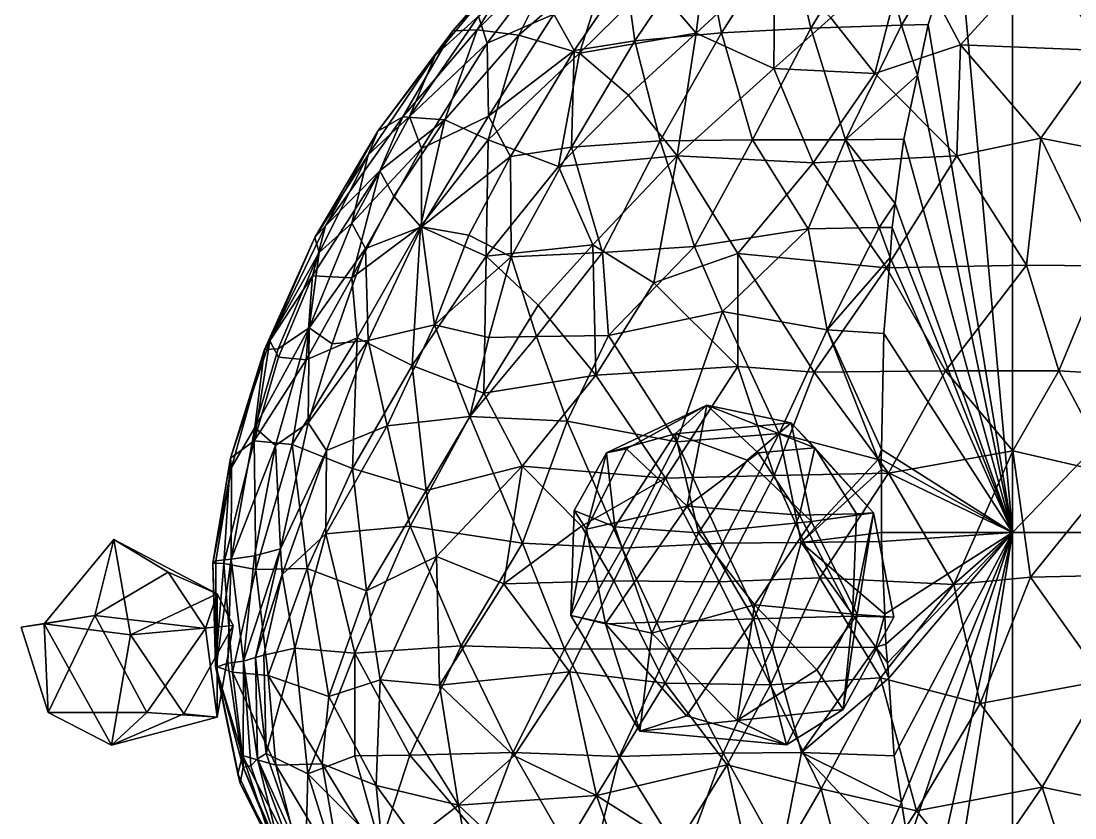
# Model space of a CAD drawing. Extents: x 373697 to 374058, y 6959904 to 6960301.
# Drawn here: x 373947.95 to 373992.91, y 6960227.4 to 6960261.37 of the extents above; entities that cross this region are included whole.
import ezdxf

# ---------------------------------------------------------------- set-up
doc = ezdxf.new("R2010")
doc.units = 0
doc.layers.add('Bht_Fk', color=7, linetype='CONTINUOUS')

msp = doc.modelspace()

# ---------------------------------------------------------------- linework, layer by layer
at = {"layer": 'Bht_Fk'}
for points in [[(373990.247, 6960270.055, 231.517), (373990.247, 6960239.566, 231.517), (373987.923, 6960265.23, 231.517)], [(373990.247, 6960270.055, 231.517), (374019.579, 6960270.055, 231.517), (373990.247, 6960239.566, 231.517)], [(374019.579, 6960270.055, 231.517), (374019.579, 6960239.566, 231.517), (373990.247, 6960239.566, 231.517)], [(373977.342, 6960265.661, 209.554), (373974.871, 6960263.052, 208.092), (373976.747, 6960260.856, 207.492)], [(373980.101, 6960263.956, 209.211), (373977.342, 6960265.661, 209.554), (373976.747, 6960260.856, 207.492)], [(373981.641, 6960261.07, 227.871), (373980.655, 6960265.271, 225.925), (373984.385, 6960265.545, 228.779)], [(373981.641, 6960261.07, 227.871), (373984.385, 6960265.545, 228.779), (373985.512, 6960261.204, 230.701)], [(373985.512, 6960261.204, 230.701), (373984.385, 6960265.545, 228.779), (373987.923, 6960265.23, 231.517)], [(373977.049, 6960264.864, 223.036), (373974.138, 6960260.533, 222.154), (373973.753, 6960263.324, 220.706)], [(373977.049, 6960264.864, 223.036), (373977.828, 6960260.875, 225.03), (373974.138, 6960260.533, 222.154)], [(373977.828, 6960260.875, 225.03), (373977.049, 6960264.864, 223.036), (373980.655, 6960265.271, 225.925)], [(373977.828, 6960260.875, 225.03), (373980.655, 6960265.271, 225.925), (373981.641, 6960261.07, 227.871)], [(373985.512, 6960261.204, 230.701), (373987.923, 6960265.23, 231.517), (373986.647, 6960261.228, 231.517)], [(373990.247, 6960239.566, 231.517), (373986.647, 6960261.228, 231.517), (373987.923, 6960265.23, 231.517)], [(373971.139, 6960264.714, 209.831), (373969.499, 6960264.324, 211.058), (373967.401, 6960261.005, 208.431)], [(373969.183, 6960260.768, 207.3), (373971.139, 6960264.714, 209.831), (373967.401, 6960261.005, 208.431)], [(373973.117, 6960264.209, 208.801), (373971.139, 6960264.714, 209.831), (373969.183, 6960260.768, 207.3)], [(373985.782, 6960264.611, 210.852), (373982.497, 6960261.515, 209.058), (373984.364, 6960259.143, 209.134)], [(373985.782, 6960264.611, 210.852), (373984.364, 6960259.143, 209.134), (373988.021, 6960260.355, 210.589)], [(373985.782, 6960264.611, 210.852), (373988.021, 6960260.355, 210.589), (373991.506, 6960264.175, 212.538)], [(373969.023, 6960264.016, 212.863), (373965.607, 6960259.903, 211.573), (373966.37, 6960260.962, 210.169)], [(373969.023, 6960264.016, 212.863), (373967.458, 6960261.582, 213.779), (373965.607, 6960259.903, 211.573)], [(373969.499, 6960264.324, 211.058), (373966.37, 6960260.962, 210.169), (373967.401, 6960261.005, 208.431)], [(373969.499, 6960264.324, 211.058), (373969.023, 6960264.016, 212.863), (373966.37, 6960260.962, 210.169)], [(373970.647, 6960264.142, 216.488), (373967.828, 6960260.435, 215.594), (373967.458, 6960261.582, 213.779)], [(373970.647, 6960264.142, 216.488), (373970.675, 6960261.662, 218.37), (373967.828, 6960260.435, 215.594)], [(373973.117, 6960264.209, 208.801), (373969.183, 6960260.768, 207.3), (373971.766, 6960260.003, 206.581)], [(373974.871, 6960263.052, 208.092), (373973.117, 6960264.209, 208.801), (373971.766, 6960260.003, 206.581)], [(373980.101, 6960263.956, 209.211), (373976.747, 6960260.856, 207.492), (373980.063, 6960259.344, 207.83)], [(373982.497, 6960261.515, 209.058), (373980.101, 6960263.956, 209.211), (373980.063, 6960259.344, 207.83)], [(373991.506, 6960264.175, 212.538), (373988.021, 6960260.355, 210.589), (373994.114, 6960260.117, 212.721)], [(373997.297, 6960264.023, 214.483), (373991.506, 6960264.175, 212.538), (373994.114, 6960260.117, 212.721)], [(373973.753, 6960263.324, 220.706), (373971.543, 6960260.113, 219.987), (373970.675, 6960261.662, 218.37)], [(373973.753, 6960263.324, 220.706), (373974.138, 6960260.533, 222.154), (373971.543, 6960260.113, 219.987)], [(373974.871, 6960263.052, 208.092), (373971.766, 6960260.003, 206.581), (373976.747, 6960260.856, 207.492)], [(373967.458, 6960261.582, 213.779), (373967.828, 6960260.435, 215.594), (373964.521, 6960257.297, 212.824)], [(373965.607, 6960259.903, 211.573), (373967.458, 6960261.582, 213.779), (373964.521, 6960257.297, 212.824)], [(373967.828, 6960260.435, 215.594), (373970.675, 6960261.662, 218.37), (373967.894, 6960257.322, 217.488)], [(373970.675, 6960261.662, 218.37), (373971.543, 6960260.113, 219.987), (373967.894, 6960257.322, 217.488)], [(373984.364, 6960259.143, 209.134), (373982.497, 6960261.515, 209.058), (373980.063, 6960259.344, 207.83)], [(373966.37, 6960260.962, 210.169), (373963.168, 6960256.673, 208.805), (373964.229, 6960257.294, 207.411)], [(373966.37, 6960260.962, 210.169), (373965.607, 6960259.903, 211.573), (373963.168, 6960256.673, 208.805)], [(373967.401, 6960261.005, 208.431), (373964.229, 6960257.294, 207.411), (373966.027, 6960257.162, 205.966)], [(373967.401, 6960261.005, 208.431), (373966.37, 6960260.962, 210.169), (373964.229, 6960257.294, 207.411)], [(373969.183, 6960260.768, 207.3), (373967.401, 6960261.005, 208.431), (373966.027, 6960257.162, 205.966)], [(373976.747, 6960260.856, 207.492), (373971.766, 6960260.003, 206.581), (373973.857, 6960258.209, 206.082)], [(373976.747, 6960260.856, 207.492), (373973.857, 6960258.209, 206.082), (373975.942, 6960255.627, 205.834)], [(373977.828, 6960260.875, 225.03), (373975.216, 6960256.261, 224.108), (373974.138, 6960260.533, 222.154)], [(373975.216, 6960256.261, 224.108), (373977.828, 6960260.875, 225.03), (373979.15, 6960256.315, 226.934)], [(373980.063, 6960259.344, 207.83), (373976.747, 6960260.856, 207.492), (373975.942, 6960255.627, 205.834)], [(373977.828, 6960260.875, 225.03), (373981.641, 6960261.07, 227.871), (373979.15, 6960256.315, 226.934)], [(373981.641, 6960261.07, 227.871), (373983.118, 6960256.312, 229.745), (373979.15, 6960256.315, 226.934)], [(373983.118, 6960256.312, 229.745), (373981.641, 6960261.07, 227.871), (373985.512, 6960261.204, 230.701)], [(373983.118, 6960256.312, 229.745), (373985.512, 6960261.204, 230.701), (373986.194, 6960259.066, 231.517)], [(373985.512, 6960261.204, 230.701), (373986.647, 6960261.228, 231.517), (373986.194, 6960259.066, 231.517)], [(373986.647, 6960261.228, 231.517), (373990.247, 6960239.566, 231.517), (373986.194, 6960259.066, 231.517)], [(373964.521, 6960257.297, 212.824), (373967.828, 6960260.435, 215.594), (373965.033, 6960255.944, 214.684)], [(373967.828, 6960260.435, 215.594), (373967.894, 6960257.322, 217.488), (373965.033, 6960255.944, 214.684)], [(373967.881, 6960256.312, 205.092), (373969.183, 6960260.768, 207.3), (373966.027, 6960257.162, 205.966)], [(373967.881, 6960256.312, 205.092), (373971.766, 6960260.003, 206.581), (373969.183, 6960260.768, 207.3)], [(373974.138, 6960260.533, 222.154), (373971.434, 6960255.999, 221.237), (373971.543, 6960260.113, 219.987)], [(373974.138, 6960260.533, 222.154), (373975.216, 6960256.261, 224.108), (373971.434, 6960255.999, 221.237)], [(373984.364, 6960259.143, 209.134), (373987.865, 6960255.628, 209.886), (373988.021, 6960260.355, 210.589)], [(373988.021, 6960260.355, 210.589), (373987.865, 6960255.628, 209.886), (373991.451, 6960256.383, 211.319)], [(373994.114, 6960260.117, 212.721), (373988.021, 6960260.355, 210.589), (373991.451, 6960256.383, 211.319)], [(373965.607, 6960259.903, 211.573), (373962.753, 6960255.663, 210.503), (373963.168, 6960256.673, 208.805)], [(373965.607, 6960259.903, 211.573), (373964.521, 6960257.297, 212.824), (373962.753, 6960255.663, 210.503)], [(373971.766, 6960260.003, 206.581), (373967.881, 6960256.312, 205.092), (373970.877, 6960255.177, 204.723)], [(373971.543, 6960260.113, 219.987), (373968.832, 6960255.595, 219.091), (373967.894, 6960257.322, 217.488)], [(373971.543, 6960260.113, 219.987), (373971.434, 6960255.999, 221.237), (373968.832, 6960255.595, 219.091)], [(373973.857, 6960258.209, 206.082), (373971.766, 6960260.003, 206.581), (373970.877, 6960255.177, 204.723)], [(373994.114, 6960260.117, 212.721), (373991.451, 6960256.383, 211.319), (373996.697, 6960255.358, 213.227)], [(373981.735, 6960255.333, 207.583), (373980.063, 6960259.344, 207.83), (373975.942, 6960255.627, 205.834)], [(373984.364, 6960259.143, 209.134), (373980.063, 6960259.344, 207.83), (373981.735, 6960255.333, 207.583)], [(373987.865, 6960255.628, 209.886), (373984.364, 6960259.143, 209.134), (373981.735, 6960255.333, 207.583)], [(373985.604, 6960256.331, 231.517), (373983.118, 6960256.312, 229.745), (373986.194, 6960259.066, 231.517)], [(373986.194, 6960259.066, 231.517), (373990.247, 6960239.566, 231.517), (373985.604, 6960256.331, 231.517)], [(373973.857, 6960258.209, 206.082), (373970.877, 6960255.177, 204.723), (373975.942, 6960255.627, 205.834)], [(373964.229, 6960257.294, 207.411), (373963.168, 6960256.673, 208.805), (373960.938, 6960252.649, 206.596)], [(373963.249, 6960254.99, 206.026), (373964.229, 6960257.294, 207.411), (373960.938, 6960252.649, 206.596)], [(373964.521, 6960257.297, 212.824), (373965.033, 6960255.944, 214.684), (373962.053, 6960252.758, 211.996)], [(373962.753, 6960255.663, 210.503), (373964.521, 6960257.297, 212.824), (373962.053, 6960252.758, 211.996)], [(373964.229, 6960257.294, 207.411), (373963.249, 6960254.99, 206.026), (373966.027, 6960257.162, 205.966)], [(373967.894, 6960257.322, 217.488), (373968.832, 6960255.595, 219.091), (373965.024, 6960252.604, 216.261)], [(373965.033, 6960255.944, 214.684), (373967.894, 6960257.322, 217.488), (373965.024, 6960252.604, 216.261)], [(373966.027, 6960257.162, 205.966), (373963.249, 6960254.99, 206.026), (373963.857, 6960253.908, 204.821)], [(373964.988, 6960252.618, 203.902), (373966.027, 6960257.162, 205.966), (373963.857, 6960253.908, 204.821)], [(373967.881, 6960256.312, 205.092), (373966.027, 6960257.162, 205.966), (373964.988, 6960252.618, 203.902)], [(373963.168, 6960256.673, 208.805), (373960.474, 6960252.147, 208.123), (373960.938, 6960252.649, 206.596)], [(373963.168, 6960256.673, 208.805), (373962.753, 6960255.663, 210.503), (373960.474, 6960252.147, 208.123)], [(373967.789, 6960251.348, 203.31), (373967.881, 6960256.312, 205.092), (373964.988, 6960252.618, 203.902)], [(373970.877, 6960255.177, 204.723), (373967.881, 6960256.312, 205.092), (373967.789, 6960251.348, 203.31)], [(373976.676, 6960251.766, 225.836), (373975.216, 6960256.261, 224.108), (373979.15, 6960256.315, 226.934)], [(373976.676, 6960251.766, 225.836), (373979.15, 6960256.315, 226.934), (373981.519, 6960252.52, 229.029)], [(373979.15, 6960256.315, 226.934), (373983.118, 6960256.312, 229.745), (373981.519, 6960252.52, 229.029)], [(373983.118, 6960256.312, 229.745), (373984.555, 6960252.569, 231.128), (373981.519, 6960252.52, 229.029)], [(373985.238, 6960253.597, 231.517), (373983.118, 6960256.312, 229.745), (373985.604, 6960256.331, 231.517)], [(373984.555, 6960252.569, 231.128), (373983.118, 6960256.312, 229.745), (373985.238, 6960253.597, 231.517)], [(373990.247, 6960239.566, 231.517), (373985.238, 6960253.597, 231.517), (373985.604, 6960256.331, 231.517)], [(373991.451, 6960256.383, 211.319), (373987.865, 6960255.628, 209.886), (373990.84, 6960250.972, 210.733)], [(373991.451, 6960256.383, 211.319), (373990.84, 6960250.972, 210.733), (373994.079, 6960250.934, 212.033)], [(373996.697, 6960255.358, 213.227), (373991.451, 6960256.383, 211.319), (373994.079, 6960250.934, 212.033)], [(373962.053, 6960252.758, 211.996), (373965.033, 6960255.944, 214.684), (373962.647, 6960251.673, 213.61)], [(373965.033, 6960255.944, 214.684), (373965.024, 6960252.604, 216.261), (373962.647, 6960251.673, 213.61)], [(373971.434, 6960255.999, 221.237), (373968.857, 6960251.326, 220.297), (373968.832, 6960255.595, 219.091)], [(373971.434, 6960255.999, 221.237), (373972.745, 6960251.502, 223.177), (373968.857, 6960251.326, 220.297)], [(373975.216, 6960256.261, 224.108), (373972.745, 6960251.502, 223.177), (373971.434, 6960255.999, 221.237)], [(373975.216, 6960256.261, 224.108), (373976.676, 6960251.766, 225.836), (373972.745, 6960251.502, 223.177)], [(373962.753, 6960255.663, 210.503), (373960.669, 6960251.499, 210.094), (373960.474, 6960252.147, 208.123)], [(373962.753, 6960255.663, 210.503), (373962.053, 6960252.758, 211.996), (373960.669, 6960251.499, 210.094)], [(373968.832, 6960255.595, 219.091), (373967.056, 6960252.248, 218.493), (373965.024, 6960252.604, 216.261)], [(373968.832, 6960255.595, 219.091), (373968.857, 6960251.326, 220.297), (373967.056, 6960252.248, 218.493)], [(373975.942, 6960255.627, 205.834), (373970.877, 6960255.177, 204.723), (373972.337, 6960251.831, 204.079)], [(373975.942, 6960255.627, 205.834), (373972.337, 6960251.831, 204.079), (373974.937, 6960250.208, 204.481)], [(373975.942, 6960255.627, 205.834), (373974.937, 6960250.208, 204.481), (373978.521, 6960251.46, 205.884)], [(373981.735, 6960255.333, 207.583), (373975.942, 6960255.627, 205.834), (373978.521, 6960251.46, 205.884)], [(373987.865, 6960255.628, 209.886), (373981.735, 6960255.333, 207.583), (373984.865, 6960250.846, 208.284)], [(373990.84, 6960250.972, 210.733), (373987.865, 6960255.628, 209.886), (373984.865, 6960250.846, 208.284)], [(373963.249, 6960254.99, 206.026), (373960.938, 6960252.649, 206.596), (373960.385, 6960250.504, 205.087)], [(373962.065, 6960250.431, 203.818), (373963.249, 6960254.99, 206.026), (373960.385, 6960250.504, 205.087)], [(373963.857, 6960253.908, 204.821), (373963.249, 6960254.99, 206.026), (373962.065, 6960250.431, 203.818)], [(373967.789, 6960251.348, 203.31), (373972.337, 6960251.831, 204.079), (373970.877, 6960255.177, 204.723)], [(373981.735, 6960255.333, 207.583), (373978.521, 6960251.46, 205.884), (373984.865, 6960250.846, 208.284)], [(373963.857, 6960253.908, 204.821), (373962.065, 6960250.431, 203.818), (373964.988, 6960252.618, 203.902)], [(373984.555, 6960252.569, 231.128), (373985.238, 6960253.597, 231.517), (373985.105, 6960252.578, 231.517)], [(373990.247, 6960239.566, 231.517), (373985.105, 6960252.578, 231.517), (373985.238, 6960253.597, 231.517)], [(373962.053, 6960252.758, 211.996), (373962.647, 6960251.673, 213.61), (373960.236, 6960248.296, 211.353)], [(373960.669, 6960251.499, 210.094), (373962.053, 6960252.758, 211.996), (373960.236, 6960248.296, 211.353)], [(373960.938, 6960252.649, 206.596), (373960.474, 6960252.147, 208.123), (373958.558, 6960247.734, 205.545)], [(373960.385, 6960250.504, 205.087), (373960.938, 6960252.649, 206.596), (373958.558, 6960247.734, 205.545)], [(373964.988, 6960252.618, 203.902), (373962.065, 6960250.431, 203.818), (373962.285, 6960247.865, 202.7)], [(373964.633, 6960246.687, 202.066), (373964.988, 6960252.618, 203.902), (373962.285, 6960247.865, 202.7)], [(373965.024, 6960252.604, 216.261), (373962.755, 6960247.753, 215.421), (373962.647, 6960251.673, 213.61)], [(373965.024, 6960252.604, 216.261), (373965.581, 6960248.419, 218.23), (373962.755, 6960247.753, 215.421)], [(373964.988, 6960252.618, 203.902), (373964.633, 6960246.687, 202.066), (373967.789, 6960251.348, 203.31)], [(373967.056, 6960252.248, 218.493), (373965.581, 6960248.419, 218.23), (373965.024, 6960252.604, 216.261)], [(373976.676, 6960251.766, 225.836), (373981.519, 6960252.52, 229.029), (373977.87, 6960248.99, 226.88)], [(373977.87, 6960248.99, 226.88), (373981.519, 6960252.52, 229.029), (373982.331, 6960248.21, 229.843)], [(373981.519, 6960252.52, 229.029), (373984.555, 6960252.569, 231.128), (373982.331, 6960248.21, 229.843)], [(373985.018, 6960251.291, 231.517), (373982.331, 6960248.21, 229.843), (373984.555, 6960252.569, 231.128)], [(373984.555, 6960252.569, 231.128), (373985.105, 6960252.578, 231.517), (373985.018, 6960251.291, 231.517)], [(373990.247, 6960239.566, 231.517), (373985.018, 6960251.291, 231.517), (373985.105, 6960252.578, 231.517)], [(373960.474, 6960252.147, 208.123), (373958.339, 6960247.365, 207.432), (373958.558, 6960247.734, 205.545)], [(373960.474, 6960252.147, 208.123), (373960.669, 6960251.499, 210.094), (373958.339, 6960247.365, 207.432)], [(373967.056, 6960252.248, 218.493), (373968.857, 6960251.326, 220.297), (373965.581, 6960248.419, 218.23)], [(373967.789, 6960251.348, 203.31), (373970.001, 6960249.258, 203.018), (373972.337, 6960251.831, 204.079)], [(373970.001, 6960249.258, 203.018), (373972.468, 6960246.271, 203.043), (373972.337, 6960251.831, 204.079)], [(373974.937, 6960250.208, 204.481), (373972.337, 6960251.831, 204.079), (373972.468, 6960246.271, 203.043)], [(373960.669, 6960251.499, 210.094), (373958.916, 6960247.396, 209.262), (373958.339, 6960247.365, 207.432)], [(373958.916, 6960247.396, 209.262), (373960.669, 6960251.499, 210.094), (373960.236, 6960248.296, 211.353)], [(373962.647, 6960251.673, 213.61), (373961.222, 6960247.605, 213.313), (373960.236, 6960248.296, 211.353)], [(373962.755, 6960247.753, 215.421), (373961.222, 6960247.605, 213.313), (373962.647, 6960251.673, 213.61)], [(373972.745, 6960251.502, 223.177), (373969.943, 6960247.919, 221.803), (373968.857, 6960251.326, 220.297)], [(373972.745, 6960251.502, 223.177), (373973.012, 6960247.963, 223.842), (373969.943, 6960247.919, 221.803)], [(373976.676, 6960251.766, 225.836), (373973.012, 6960247.963, 223.842), (373972.745, 6960251.502, 223.177)], [(373977.87, 6960248.99, 226.88), (373973.012, 6960247.963, 223.842), (373976.676, 6960251.766, 225.836)], [(373974.937, 6960250.208, 204.481), (373978.531, 6960246.646, 205.357), (373978.521, 6960251.46, 205.884)], [(373978.521, 6960251.46, 205.884), (373978.531, 6960246.646, 205.357), (373981.788, 6960246.404, 206.728)], [(373984.865, 6960250.846, 208.284), (373978.521, 6960251.46, 205.884), (373981.788, 6960246.404, 206.728)], [(373967.789, 6960251.348, 203.31), (373964.633, 6960246.687, 202.066), (373967.694, 6960245.503, 201.868)], [(373968.857, 6960251.326, 220.297), (373967.896, 6960247.88, 220.31), (373965.581, 6960248.419, 218.23)], [(373967.789, 6960251.348, 203.31), (373967.694, 6960245.503, 201.868), (373970.001, 6960249.258, 203.018)], [(373968.857, 6960251.326, 220.297), (373969.943, 6960247.919, 221.803), (373967.896, 6960247.88, 220.31)], [(373985.018, 6960251.291, 231.517), (373984.756, 6960248.049, 231.517), (373982.331, 6960248.21, 229.843)], [(373990.247, 6960239.566, 231.517), (373984.756, 6960248.049, 231.517), (373985.018, 6960251.291, 231.517)], [(373984.865, 6960250.846, 208.284), (373987.378, 6960246.459, 209.155), (373990.84, 6960250.972, 210.733)], [(373992.22, 6960246.457, 211.213), (373990.84, 6960250.972, 210.733), (373987.378, 6960246.459, 209.155)], [(373994.079, 6960250.934, 212.033), (373990.84, 6960250.972, 210.733), (373992.22, 6960246.457, 211.213)], [(373997.441, 6960246.152, 213.339), (373994.079, 6960250.934, 212.033), (373992.22, 6960246.457, 211.213)], [(373960.385, 6960250.504, 205.087), (373958.558, 6960247.734, 205.545), (373958.929, 6960247.039, 204.179)], [(373958.929, 6960247.039, 204.179), (373960.11, 6960246.933, 203.212), (373960.385, 6960250.504, 205.087)], [(373960.11, 6960246.933, 203.212), (373962.065, 6960250.431, 203.818), (373960.385, 6960250.504, 205.087)], [(373984.865, 6960250.846, 208.284), (373981.788, 6960246.404, 206.728), (373987.378, 6960246.459, 209.155)], [(373962.065, 6960250.431, 203.818), (373960.11, 6960246.933, 203.212), (373962.285, 6960247.865, 202.7)], [(373974.937, 6960250.208, 204.481), (373972.468, 6960246.271, 203.043), (373978.531, 6960246.646, 205.357)], [(373970.001, 6960249.258, 203.018), (373967.694, 6960245.503, 201.868), (373972.468, 6960246.271, 203.043)], [(373973.012, 6960247.963, 223.842), (373977.87, 6960248.99, 226.88), (373975.93, 6960243.436, 226.003)], [(373977.87, 6960248.99, 226.88), (373980.293, 6960243.786, 228.656), (373975.93, 6960243.436, 226.003)], [(373980.293, 6960243.786, 228.656), (373977.87, 6960248.99, 226.88), (373982.331, 6960248.21, 229.843)], [(373960.236, 6960248.296, 211.353), (373958.805, 6960243.283, 210.818), (373957.924, 6960244.042, 208.889)], [(373958.916, 6960247.396, 209.262), (373960.236, 6960248.296, 211.353), (373957.924, 6960244.042, 208.889)], [(373960.194, 6960244.239, 212.93), (373958.805, 6960243.283, 210.818), (373960.236, 6960248.296, 211.353)], [(373960.236, 6960248.296, 211.353), (373961.222, 6960247.605, 213.313), (373960.194, 6960244.239, 212.93)], [(373965.581, 6960248.419, 218.23), (373963.569, 6960244.114, 217.586), (373962.755, 6960247.753, 215.421)], [(373965.581, 6960248.419, 218.23), (373967.097, 6960244.514, 220.376), (373963.569, 6960244.114, 217.586)], [(373965.581, 6960248.419, 218.23), (373967.896, 6960247.88, 220.31), (373967.097, 6960244.514, 220.376)], [(373980.293, 6960243.786, 228.656), (373982.331, 6960248.21, 229.843), (373984.514, 6960242.68, 231.427)], [(373984.756, 6960248.049, 231.517), (373984.654, 6960243.111, 231.517), (373982.331, 6960248.21, 229.843)], [(373984.514, 6960242.68, 231.427), (373982.331, 6960248.21, 229.843), (373984.654, 6960243.111, 231.517)], [(373962.285, 6960247.865, 202.7), (373959.513, 6960243.319, 202.267), (373962.083, 6960242.303, 201.322)], [(373959.513, 6960243.319, 202.267), (373962.285, 6960247.865, 202.7), (373960.11, 6960246.933, 203.212)], [(373962.285, 6960247.865, 202.7), (373962.083, 6960242.303, 201.322), (373964.633, 6960246.687, 202.066)], [(373969.943, 6960247.919, 221.803), (373971.238, 6960244.319, 223.119), (373967.097, 6960244.514, 220.376)], [(373967.896, 6960247.88, 220.31), (373969.943, 6960247.919, 221.803), (373967.097, 6960244.514, 220.376)], [(373969.943, 6960247.919, 221.803), (373973.012, 6960247.963, 223.842), (373971.238, 6960244.319, 223.119)], [(373973.012, 6960247.963, 223.842), (373975.93, 6960243.436, 226.003), (373971.238, 6960244.319, 223.119)], [(373990.247, 6960239.566, 231.517), (373984.654, 6960243.111, 231.517), (373984.756, 6960248.049, 231.517)], [(373958.558, 6960247.734, 205.545), (373958.339, 6960247.365, 207.432), (373956.889, 6960242.739, 205.174)], [(373957.894, 6960243.482, 203.466), (373958.558, 6960247.734, 205.545), (373956.889, 6960242.739, 205.174)], [(373958.339, 6960247.365, 207.432), (373956.929, 6960242.334, 207.079), (373956.889, 6960242.739, 205.174)], [(373958.339, 6960247.365, 207.432), (373957.924, 6960244.042, 208.889), (373956.929, 6960242.334, 207.079)], [(373958.558, 6960247.734, 205.545), (373957.894, 6960243.482, 203.466), (373958.929, 6960247.039, 204.179)], [(373958.339, 6960247.365, 207.432), (373958.916, 6960247.396, 209.262), (373957.924, 6960244.042, 208.889)], [(373962.755, 6960247.753, 215.421), (373960.973, 6960243.057, 214.834), (373960.194, 6960244.239, 212.93)], [(373961.222, 6960247.605, 213.313), (373962.755, 6960247.753, 215.421), (373960.194, 6960244.239, 212.93)], [(373963.569, 6960244.114, 217.586), (373960.973, 6960243.057, 214.834), (373962.755, 6960247.753, 215.421)], [(373957.894, 6960243.482, 203.466), (373960.11, 6960246.933, 203.212), (373958.929, 6960247.039, 204.179)], [(373957.894, 6960243.482, 203.466), (373959.513, 6960243.319, 202.267), (373960.11, 6960246.933, 203.212)], [(373965.234, 6960241.363, 200.969), (373964.633, 6960246.687, 202.066), (373962.083, 6960242.303, 201.322)], [(373965.234, 6960241.363, 200.969), (373967.694, 6960245.503, 201.868), (373964.633, 6960246.687, 202.066)], [(373972.468, 6960246.271, 203.043), (373975.433, 6960241.885, 203.616), (373978.531, 6960246.646, 205.357)], [(373975.433, 6960241.885, 203.616), (373980.075, 6960242.001, 205.782), (373978.531, 6960246.646, 205.357)], [(373981.788, 6960246.404, 206.728), (373978.531, 6960246.646, 205.357), (373980.075, 6960242.001, 205.782)], [(373987.378, 6960246.459, 209.155), (373981.788, 6960246.404, 206.728), (373984.952, 6960242.103, 208.051)], [(373990.264, 6960243.044, 210.409), (373987.378, 6960246.459, 209.155), (373984.952, 6960242.103, 208.051)], [(373992.22, 6960246.457, 211.213), (373987.378, 6960246.459, 209.155), (373990.264, 6960243.044, 210.409)], [(373992.22, 6960246.457, 211.213), (373990.264, 6960243.044, 210.409), (373994.568, 6960242.05, 212.253)], [(373997.441, 6960246.152, 213.339), (373992.22, 6960246.457, 211.213), (373994.568, 6960242.05, 212.253)], [(373967.694, 6960245.503, 201.868), (373969.321, 6960242.399, 201.425), (373972.468, 6960246.271, 203.043)], [(373972.468, 6960246.271, 203.043), (373969.321, 6960242.399, 201.425), (373975.433, 6960241.885, 203.616)], [(373984.952, 6960242.103, 208.051), (373981.788, 6960246.404, 206.728), (373980.075, 6960242.001, 205.782)], [(373965.234, 6960241.363, 200.969), (373969.321, 6960242.399, 201.425), (373967.694, 6960245.503, 201.868)], [(373977.197, 6960245.002, 182.293), (373975.852, 6960243.768, 183.329), (373972.917, 6960242.959, 181)], [(373977.197, 6960245.002, 182.293), (373972.917, 6960242.959, 181), (373973.769, 6960243.132, 180.218)], [(373976.362, 6960240.694, 180.013), (373977.197, 6960245.002, 182.293), (373973.769, 6960243.132, 180.218)], [(373977.197, 6960245.002, 182.293), (373980.794, 6960244.242, 184.718), (373975.852, 6960243.768, 183.329)], [(373979.397, 6960242.96, 181.866), (373977.197, 6960245.002, 182.293), (373976.362, 6960240.694, 180.013)], [(373977.197, 6960245.002, 182.293), (373979.397, 6960242.96, 181.866), (373981.805, 6960243.175, 183.552)], [(373981.805, 6960243.175, 183.552), (373980.794, 6960244.242, 184.718), (373977.197, 6960245.002, 182.293)], [(373958.805, 6960243.283, 210.818), (373960.194, 6960244.239, 212.93), (373959.01, 6960238.874, 212.497)], [(373960.194, 6960244.239, 212.93), (373960.973, 6960243.057, 214.834), (373959.01, 6960238.874, 212.497)], [(373967.097, 6960244.514, 220.376), (373964.543, 6960239.839, 219.438), (373963.569, 6960244.114, 217.586)], [(373967.097, 6960244.514, 220.376), (373969.343, 6960239.115, 222.436), (373964.543, 6960239.839, 219.438)], [(373967.097, 6960244.514, 220.376), (373971.238, 6960244.319, 223.119), (373969.343, 6960239.115, 222.436)], [(373971.238, 6960244.319, 223.119), (373973.584, 6960238.9, 224.841), (373969.343, 6960239.115, 222.436)], [(373975.93, 6960243.436, 226.003), (373973.584, 6960238.9, 224.841), (373971.238, 6960244.319, 223.119)], [(373980.794, 6960244.242, 184.718), (373978.92, 6960242.648, 185.182), (373975.852, 6960243.768, 183.329)], [(373981.664, 6960240.034, 186.364), (373978.92, 6960242.648, 185.182), (373980.794, 6960244.242, 184.718)], [(373980.794, 6960244.242, 184.718), (373984.309, 6960240.402, 185.986), (373981.664, 6960240.034, 186.364)], [(373980.794, 6960244.242, 184.718), (373981.805, 6960243.175, 183.552), (373984.309, 6960240.402, 185.986)], [(373956.912, 6960238.432, 208.465), (373957.924, 6960244.042, 208.889), (373958.805, 6960243.283, 210.818)], [(373956.929, 6960242.334, 207.079), (373957.924, 6960244.042, 208.889), (373956.912, 6960238.432, 208.465)], [(373960.948, 6960239.505, 216.294), (373960.973, 6960243.057, 214.834), (373963.569, 6960244.114, 217.586)], [(373963.569, 6960244.114, 217.586), (373964.543, 6960239.839, 219.438), (373960.948, 6960239.505, 216.294)], [(373972.917, 6960242.959, 181), (373975.852, 6960243.768, 183.329), (373973.273, 6960239.815, 182.448)], [(373975.852, 6960243.768, 183.329), (373976.851, 6960239.552, 184.653), (373973.273, 6960239.815, 182.448)], [(373978.92, 6960242.648, 185.182), (373976.851, 6960239.552, 184.653), (373975.852, 6960243.768, 183.329)], [(373975.93, 6960243.436, 226.003), (373980.293, 6960243.786, 228.656), (373977.87, 6960239.11, 227.262)], [(373977.87, 6960239.11, 227.262), (373980.293, 6960243.786, 228.656), (373981.231, 6960239.143, 229.281)], [(373981.231, 6960239.143, 229.281), (373980.293, 6960243.786, 228.656), (373984.514, 6960242.68, 231.427)], [(373956.602, 6960238.252, 203.433), (373957.894, 6960243.482, 203.466), (373956.889, 6960242.739, 205.174)], [(373957.956, 6960237.985, 201.975), (373957.894, 6960243.482, 203.466), (373956.602, 6960238.252, 203.433)], [(373957.909, 6960238.575, 210.432), (373956.912, 6960238.432, 208.465), (373958.805, 6960243.283, 210.818)], [(373957.956, 6960237.985, 201.975), (373959.513, 6960243.319, 202.267), (373957.894, 6960243.482, 203.466)], [(373957.909, 6960238.575, 210.432), (373958.805, 6960243.283, 210.818), (373959.01, 6960238.874, 212.497)], [(373960.15, 6960238.038, 201.044), (373959.513, 6960243.319, 202.267), (373957.956, 6960237.985, 201.975)], [(373960.15, 6960238.038, 201.044), (373962.083, 6960242.303, 201.322), (373959.513, 6960243.319, 202.267)], [(373975.93, 6960243.436, 226.003), (373977.87, 6960239.11, 227.262), (373973.584, 6960238.9, 224.841)], [(373960.973, 6960243.057, 214.834), (373959.08, 6960237.774, 214.131), (373959.01, 6960238.874, 212.497)], [(373959.08, 6960237.774, 214.131), (373960.973, 6960243.057, 214.834), (373960.948, 6960239.505, 216.294)], [(373972.917, 6960242.959, 181), (373971.545, 6960240.506, 180.542), (373972.074, 6960239.708, 179.145)], [(373971.545, 6960240.506, 180.542), (373972.917, 6960242.959, 181), (373973.273, 6960239.815, 182.448)], [(373973.769, 6960243.132, 180.218), (373972.074, 6960239.708, 179.145), (373976.362, 6960240.694, 180.013)], [(373973.769, 6960243.132, 180.218), (373972.917, 6960242.959, 181), (373972.074, 6960239.708, 179.145)], [(373981.163, 6960240.312, 182.2), (373979.397, 6960242.96, 181.866), (373976.362, 6960240.694, 180.013)], [(373981.163, 6960240.312, 182.2), (373981.805, 6960243.175, 183.552), (373979.397, 6960242.96, 181.866)], [(373981.805, 6960243.175, 183.552), (373981.163, 6960240.312, 182.2), (373983.591, 6960240.359, 183.989)], [(373981.805, 6960243.175, 183.552), (373983.591, 6960240.359, 183.989), (373984.309, 6960240.402, 185.986)], [(373984.514, 6960242.68, 231.427), (373984.654, 6960243.111, 231.517), (373984.643, 6960242.69, 231.517)], [(373990.247, 6960239.566, 231.517), (373984.643, 6960242.69, 231.517), (373984.654, 6960243.111, 231.517)], [(373987.739, 6960237.349, 209.404), (373990.264, 6960243.044, 210.409), (373984.952, 6960242.103, 208.051)], [(373990.264, 6960243.044, 210.409), (373987.739, 6960237.349, 209.404), (373991.01, 6960237.665, 210.858)], [(373994.568, 6960242.05, 212.253), (373990.264, 6960243.044, 210.409), (373991.01, 6960237.665, 210.858)], [(373956.929, 6960242.334, 207.079), (373956.133, 6960238.263, 205.165), (373956.889, 6960242.739, 205.174)], [(373956.133, 6960238.263, 205.165), (373956.602, 6960238.252, 203.433), (373956.889, 6960242.739, 205.174)], [(373969.321, 6960242.399, 201.425), (373965.234, 6960241.363, 200.969), (373965.667, 6960238.549, 200.037)], [(373968.539, 6960237.384, 199.866), (373969.321, 6960242.399, 201.425), (373965.667, 6960238.549, 200.037)], [(373968.539, 6960237.384, 199.866), (373971.851, 6960239.844, 201.73), (373969.321, 6960242.399, 201.425)], [(373969.321, 6960242.399, 201.425), (373971.851, 6960239.844, 201.73), (373975.433, 6960241.885, 203.616)], [(373976.851, 6960239.552, 184.653), (373978.92, 6960242.648, 185.182), (373981.664, 6960240.034, 186.364)], [(373984.514, 6960242.68, 231.427), (373984.653, 6960242.252, 231.517), (373981.231, 6960239.143, 229.281)], [(373984.514, 6960242.68, 231.427), (373984.643, 6960242.69, 231.517), (373984.653, 6960242.252, 231.517)], [(373990.247, 6960239.566, 231.517), (373984.653, 6960242.252, 231.517), (373984.643, 6960242.69, 231.517)], [(373956.929, 6960242.334, 207.079), (373956.257, 6960238.357, 206.568), (373956.133, 6960238.263, 205.165)], [(373956.257, 6960238.357, 206.568), (373956.929, 6960242.334, 207.079), (373956.912, 6960238.432, 208.465)], [(373962.083, 6960242.303, 201.322), (373960.15, 6960238.038, 201.044), (373962.691, 6960237.074, 200.339)], [(373962.691, 6960237.074, 200.339), (373965.234, 6960241.363, 200.969), (373962.083, 6960242.303, 201.322)], [(373975.433, 6960241.885, 203.616), (373977.729, 6960237.46, 204.563), (373980.075, 6960242.001, 205.782)], [(373982.022, 6960237.635, 206.754), (373980.075, 6960242.001, 205.782), (373977.729, 6960237.46, 204.563)], [(373982.022, 6960237.635, 206.754), (373984.952, 6960242.103, 208.051), (373980.075, 6960242.001, 205.782)], [(373981.231, 6960239.143, 229.281), (373984.653, 6960242.252, 231.517), (373984.655, 6960239.566, 231.517)], [(373987.739, 6960237.349, 209.404), (373984.952, 6960242.103, 208.051), (373982.022, 6960237.635, 206.754)], [(373990.247, 6960239.566, 231.517), (373984.655, 6960239.566, 231.517), (373984.653, 6960242.252, 231.517)], [(373996.752, 6960237.795, 213.321), (373994.568, 6960242.05, 212.253), (373991.01, 6960237.665, 210.858)], [(373971.851, 6960239.844, 201.73), (373973.241, 6960237.5, 202.164), (373975.433, 6960241.885, 203.616)], [(373973.241, 6960237.5, 202.164), (373977.729, 6960237.46, 204.563), (373975.433, 6960241.885, 203.616)], [(373962.691, 6960237.074, 200.339), (373965.667, 6960238.549, 200.037), (373965.234, 6960241.363, 200.969)], [(373976.362, 6960240.694, 180.013), (373972.074, 6960239.708, 179.145), (373972.883, 6960235.68, 178.846)], [(373979.204, 6960235.883, 180.804), (373976.362, 6960240.694, 180.013), (373972.883, 6960235.68, 178.846)], [(373979.204, 6960235.883, 180.804), (373981.163, 6960240.312, 182.2), (373976.362, 6960240.694, 180.013)], [(373971.405, 6960236.033, 180.295), (373972.074, 6960239.708, 179.145), (373971.545, 6960240.506, 180.542)], [(373971.545, 6960240.506, 180.542), (373973.273, 6960239.815, 182.448), (373971.405, 6960236.033, 180.295)], [(373981.163, 6960240.312, 182.2), (373979.204, 6960235.883, 180.804), (373983.416, 6960236.003, 183.503)], [(373983.591, 6960240.359, 183.989), (373981.163, 6960240.312, 182.2), (373983.416, 6960236.003, 183.503)], [(373984.309, 6960240.402, 185.986), (373983.619, 6960236.073, 186.587), (373981.664, 6960240.034, 186.364)], [(373984.309, 6960240.402, 185.986), (373983.416, 6960236.003, 183.503), (373985.177, 6960235.956, 185.646)], [(373984.309, 6960240.402, 185.986), (373983.591, 6960240.359, 183.989), (373983.416, 6960236.003, 183.503)], [(373984.309, 6960240.402, 185.986), (373985.177, 6960235.956, 185.646), (373983.619, 6960236.073, 186.587)], [(373960.948, 6960239.505, 216.294), (373964.543, 6960239.839, 219.438), (373962.186, 6960234.43, 218.533)], [(373964.543, 6960239.839, 219.438), (373966.727, 6960234.737, 221.164), (373962.186, 6960234.43, 218.533)], [(373969.343, 6960239.115, 222.436), (373966.727, 6960234.737, 221.164), (373964.543, 6960239.839, 219.438)], [(373968.539, 6960237.384, 199.866), (373973.241, 6960237.5, 202.164), (373971.851, 6960239.844, 201.73)], [(373971.405, 6960236.033, 180.295), (373973.273, 6960239.815, 182.448), (373974.859, 6960235.279, 183.315)], [(373972.883, 6960235.68, 178.846), (373972.074, 6960239.708, 179.145), (373971.405, 6960236.033, 180.295)], [(373976.851, 6960239.552, 184.653), (373974.859, 6960235.279, 183.315), (373973.273, 6960239.815, 182.448)], [(373976.851, 6960239.552, 184.653), (373981.664, 6960240.034, 186.364), (373979.23, 6960236.48, 185.578)], [(373981.664, 6960240.034, 186.364), (373983.619, 6960236.073, 186.587), (373979.23, 6960236.48, 185.578)], [(373951.904, 6960239.262, 228.969), (373948.929, 6960235.673, 228.078), (373951.096, 6960236.023, 226.789)], [(373952.622, 6960235.2, 230.257), (373948.929, 6960235.673, 228.078), (373951.904, 6960239.262, 228.969)], [(373954.22, 6960237.881, 228.768), (373951.904, 6960239.262, 228.969), (373951.096, 6960236.023, 226.789)], [(373956.307, 6960236.957, 230.497), (373951.904, 6960239.262, 228.969), (373954.22, 6960237.881, 228.768)], [(373956.307, 6960236.957, 230.497), (373952.622, 6960235.2, 230.257), (373951.904, 6960239.262, 228.969)], [(373960.948, 6960239.505, 216.294), (373959.624, 6960234.642, 215.942), (373959.08, 6960237.774, 214.131)], [(373959.624, 6960234.642, 215.942), (373960.948, 6960239.505, 216.294), (373962.186, 6960234.43, 218.533)], [(373974.859, 6960235.279, 183.315), (373976.851, 6960239.552, 184.653), (373979.23, 6960236.48, 185.578)], [(373981.231, 6960239.143, 229.281), (373984.655, 6960239.566, 231.517), (373984.656, 6960239.19, 231.517)], [(373984.656, 6960239.19, 231.517), (373984.655, 6960239.566, 231.517), (373990.247, 6960239.566, 231.517)], [(373984.798, 6960236.083, 231.517), (373984.656, 6960239.19, 231.517), (373990.247, 6960239.566, 231.517)], [(373984.837, 6960234.803, 231.517), (373984.798, 6960236.083, 231.517), (373990.247, 6960239.566, 231.517)], [(373984.909, 6960234.017, 231.517), (373984.837, 6960234.803, 231.517), (373990.247, 6960239.566, 231.517)], [(373990.247, 6960239.566, 231.517), (373984.969, 6960233.363, 231.517), (373984.909, 6960234.017, 231.517)], [(373990.247, 6960239.566, 231.517), (373985.192, 6960230.051, 231.517), (373984.969, 6960233.363, 231.517)], [(373990.247, 6960239.566, 231.517), (373985.514, 6960228.072, 231.517), (373985.192, 6960230.051, 231.517)], [(373990.247, 6960239.566, 231.517), (373985.796, 6960226.262, 231.517), (373985.514, 6960228.072, 231.517)], [(373990.247, 6960239.566, 231.517), (373986.638, 6960223.255, 231.517), (373985.796, 6960226.262, 231.517)], [(373990.247, 6960239.566, 231.517), (373987.318, 6960221.195, 231.517), (373986.638, 6960223.255, 231.517)], [(373990.247, 6960215.98, 231.517), (373987.318, 6960221.195, 231.517), (373990.247, 6960239.566, 231.517)], [(373993.666, 6960212.63, 231.517), (373990.247, 6960215.98, 231.517), (374019.579, 6960239.566, 231.517)], [(373990.247, 6960215.98, 231.517), (373990.247, 6960239.566, 231.517), (374019.579, 6960239.566, 231.517)], [(373957.95, 6960234.241, 212.371), (373957.437, 6960234.078, 210.208), (373959.01, 6960238.874, 212.497)], [(373957.437, 6960234.078, 210.208), (373957.909, 6960238.575, 210.432), (373959.01, 6960238.874, 212.497)], [(373959.08, 6960237.774, 214.131), (373957.95, 6960234.241, 212.371), (373959.01, 6960238.874, 212.497)], [(373966.727, 6960234.737, 221.164), (373969.343, 6960239.115, 222.436), (373971.126, 6960234.602, 223.578)], [(373973.584, 6960238.9, 224.841), (373971.126, 6960234.602, 223.578), (373969.343, 6960239.115, 222.436)], [(373973.584, 6960238.9, 224.841), (373975.591, 6960234.59, 225.997), (373971.126, 6960234.602, 223.578)], [(373973.584, 6960238.9, 224.841), (373977.87, 6960239.11, 227.262), (373975.591, 6960234.59, 225.997)], [(373979.988, 6960234.662, 228.474), (373975.591, 6960234.59, 225.997), (373977.87, 6960239.11, 227.262)], [(373979.988, 6960234.662, 228.474), (373977.87, 6960239.11, 227.262), (373981.231, 6960239.143, 229.281)], [(373984.418, 6960234.685, 231.227), (373979.988, 6960234.662, 228.474), (373981.231, 6960239.143, 229.281)], [(373984.656, 6960239.19, 231.517), (373984.798, 6960236.083, 231.517), (373981.231, 6960239.143, 229.281)], [(373984.798, 6960236.083, 231.517), (373984.418, 6960234.685, 231.227), (373981.231, 6960239.143, 229.281)], [(373956.257, 6960238.357, 206.568), (373956.271, 6960233.829, 206.413), (373956.133, 6960238.263, 205.165)], [(373956.271, 6960233.829, 206.413), (373956.257, 6960238.357, 206.568), (373956.912, 6960238.432, 208.465)], [(373956.762, 6960233.994, 208.289), (373956.271, 6960233.829, 206.413), (373956.912, 6960238.432, 208.465)], [(373956.762, 6960233.994, 208.289), (373956.912, 6960238.432, 208.465), (373957.437, 6960234.078, 210.208)], [(373956.912, 6960238.432, 208.465), (373957.909, 6960238.575, 210.432), (373957.437, 6960234.078, 210.208)], [(373963.267, 6960233.287, 199.738), (373965.667, 6960238.549, 200.037), (373962.691, 6960237.074, 200.339)], [(373963.267, 6960233.287, 199.738), (373965.804, 6960233.058, 199.031), (373965.667, 6960238.549, 200.037)], [(373965.804, 6960233.058, 199.031), (373968.539, 6960237.384, 199.866), (373965.667, 6960238.549, 200.037)], [(373955.821, 6960235.481, 229.071), (373954.22, 6960237.881, 228.768), (373951.096, 6960236.023, 226.789)], [(373956.307, 6960236.957, 230.497), (373954.22, 6960237.881, 228.768), (373955.821, 6960235.481, 229.071)], [(373956.271, 6960233.829, 206.413), (373956.247, 6960233.873, 204.628), (373956.133, 6960238.263, 205.165)], [(373956.602, 6960238.252, 203.433), (373956.133, 6960238.263, 205.165), (373956.247, 6960233.873, 204.628)], [(373956.974, 6960233.606, 202.857), (373956.602, 6960238.252, 203.433), (373956.247, 6960233.873, 204.628)], [(373956.974, 6960233.606, 202.857), (373957.956, 6960237.985, 201.975), (373956.602, 6960238.252, 203.433)], [(373958.486, 6960233.469, 201.604), (373957.956, 6960237.985, 201.975), (373956.974, 6960233.606, 202.857)], [(373958.486, 6960233.469, 201.604), (373960.15, 6960238.038, 201.044), (373957.956, 6960237.985, 201.975)], [(373961.077, 6960232.579, 200.554), (373960.15, 6960238.038, 201.044), (373958.486, 6960233.469, 201.604)], [(373961.077, 6960232.579, 200.554), (373962.691, 6960237.074, 200.339), (373960.15, 6960238.038, 201.044)], [(373959.08, 6960237.774, 214.131), (373958.3, 6960234.331, 213.816), (373957.95, 6960234.241, 212.371)], [(373959.08, 6960237.774, 214.131), (373959.624, 6960234.642, 215.942), (373958.3, 6960234.331, 213.816)], [(373968.539, 6960237.384, 199.866), (373971.348, 6960233.621, 201.026), (373973.241, 6960237.5, 202.164)], [(373975.428, 6960233.141, 203.312), (373973.241, 6960237.5, 202.164), (373971.348, 6960233.621, 201.026)], [(373975.428, 6960233.141, 203.312), (373977.729, 6960237.46, 204.563), (373973.241, 6960237.5, 202.164)], [(373979.924, 6960233.068, 205.753), (373977.729, 6960237.46, 204.563), (373975.428, 6960233.141, 203.312)], [(373982.022, 6960237.635, 206.754), (373977.729, 6960237.46, 204.563), (373979.924, 6960233.068, 205.753)], [(373979.924, 6960233.068, 205.753), (373984.605, 6960233.372, 208.059), (373982.022, 6960237.635, 206.754)], [(373984.605, 6960233.372, 208.059), (373987.739, 6960237.349, 209.404), (373982.022, 6960237.635, 206.754)], [(373991.01, 6960237.665, 210.858), (373987.739, 6960237.349, 209.404), (373988.861, 6960232.273, 210.083)], [(373994.145, 6960233.254, 212.433), (373991.01, 6960237.665, 210.858), (373988.861, 6960232.273, 210.083)], [(373996.752, 6960237.795, 213.321), (373991.01, 6960237.665, 210.858), (373994.145, 6960233.254, 212.433)], [(373963.267, 6960233.287, 199.738), (373962.691, 6960237.074, 200.339), (373961.077, 6960232.579, 200.554)], [(373968.539, 6960237.384, 199.866), (373965.804, 6960233.058, 199.031), (373971.348, 6960233.621, 201.026)], [(373988.861, 6960232.273, 210.083), (373987.739, 6960237.349, 209.404), (373984.605, 6960233.372, 208.059)], [(373952.622, 6960235.2, 230.257), (373956.307, 6960236.957, 230.497), (373956.995, 6960235.601, 231.324)], [(373956.32, 6960231.694, 230.103), (373956.307, 6960236.957, 230.497), (373955.821, 6960235.481, 229.071)], [(373956.32, 6960231.694, 230.103), (373956.995, 6960235.601, 231.324), (373956.307, 6960236.957, 230.497)], [(373978.498, 6960231.558, 184.115), (373974.859, 6960235.279, 183.315), (373979.23, 6960236.48, 185.578)], [(373979.23, 6960236.48, 185.578), (373981.896, 6960233.712, 185.917), (373978.498, 6960231.558, 184.115)], [(373983.619, 6960236.073, 186.587), (373981.896, 6960233.712, 185.917), (373979.23, 6960236.48, 185.578)], [(373981.896, 6960233.712, 185.917), (373983.619, 6960236.073, 186.587), (373983.018, 6960232.023, 185.066)], [(373983.619, 6960236.073, 186.587), (373985.177, 6960235.956, 185.646), (373983.018, 6960232.023, 185.066)], [(373984.418, 6960234.685, 231.227), (373984.798, 6960236.083, 231.517), (373984.837, 6960234.803, 231.517)], [(373948.929, 6960235.673, 228.078), (373947.948, 6960235.528, 226.114), (373951.096, 6960236.023, 226.789)], [(373949.108, 6960231.899, 226.77), (373951.096, 6960236.023, 226.789), (373947.948, 6960235.528, 226.114)], [(373948.929, 6960235.673, 228.078), (373949.108, 6960231.899, 226.77), (373947.948, 6960235.528, 226.114)], [(373951.799, 6960230.503, 228.842), (373949.108, 6960231.899, 226.77), (373948.929, 6960235.673, 228.078)], [(373948.929, 6960235.673, 228.078), (373952.622, 6960235.2, 230.257), (373951.799, 6960230.503, 228.842)], [(373953.308, 6960231.898, 227.901), (373951.096, 6960236.023, 226.789), (373949.108, 6960231.899, 226.77)], [(373953.308, 6960231.898, 227.901), (373955.821, 6960235.481, 229.071), (373951.096, 6960236.023, 226.789)], [(373974.342, 6960231.096, 181.1), (373971.405, 6960236.033, 180.295), (373974.859, 6960235.279, 183.315)], [(373974.342, 6960231.096, 181.1), (373972.883, 6960235.68, 178.846), (373971.405, 6960236.033, 180.295)], [(373976.335, 6960231.754, 180.122), (373979.204, 6960235.883, 180.804), (373972.883, 6960235.68, 178.846)], [(373976.335, 6960231.754, 180.122), (373972.883, 6960235.68, 178.846), (373974.342, 6960231.096, 181.1)], [(373979.204, 6960235.883, 180.804), (373976.335, 6960231.754, 180.122), (373980.596, 6960230.514, 182.783)], [(373983.416, 6960236.003, 183.503), (373979.204, 6960235.883, 180.804), (373980.596, 6960230.514, 182.783)], [(373983.018, 6960232.023, 185.066), (373983.416, 6960236.003, 183.503), (373980.596, 6960230.514, 182.783)], [(373985.177, 6960235.956, 185.646), (373983.416, 6960236.003, 183.503), (373983.018, 6960232.023, 185.066)], [(373951.799, 6960230.503, 228.842), (373952.622, 6960235.2, 230.257), (373954.895, 6960231.84, 230.723)], [(373952.622, 6960235.2, 230.257), (373956.995, 6960235.601, 231.324), (373954.895, 6960231.84, 230.723)], [(373956.32, 6960231.694, 230.103), (373955.821, 6960235.481, 229.071), (373953.308, 6960231.898, 227.901)], [(373954.895, 6960231.84, 230.723), (373956.995, 6960235.601, 231.324), (373956.32, 6960231.694, 230.103)], [(373978.498, 6960231.558, 184.115), (373974.342, 6960231.096, 181.1), (373974.859, 6960235.279, 183.315)], [(373966.727, 6960234.737, 221.164), (373964.533, 6960230.081, 219.784), (373962.186, 6960234.43, 218.533)], [(373966.727, 6960234.737, 221.164), (373968.948, 6960230.191, 222.247), (373964.533, 6960230.081, 219.784)], [(373966.727, 6960234.737, 221.164), (373971.126, 6960234.602, 223.578), (373968.948, 6960230.191, 222.247)], [(373984.418, 6960234.685, 231.227), (373984.837, 6960234.803, 231.517), (373984.909, 6960234.017, 231.517)], [(373958.3, 6960234.331, 213.816), (373958.405, 6960230.139, 213.686), (373957.95, 6960234.241, 212.371)], [(373958.3, 6960234.331, 213.816), (373959.624, 6960234.642, 215.942), (373958.405, 6960230.139, 213.686)], [(373959.624, 6960234.642, 215.942), (373960.175, 6960229.283, 216.192), (373958.405, 6960230.139, 213.686)], [(373960.175, 6960229.283, 216.192), (373959.624, 6960234.642, 215.942), (373962.186, 6960234.43, 218.533)], [(373962.192, 6960230.046, 218.202), (373960.175, 6960229.283, 216.192), (373962.186, 6960234.43, 218.533)], [(373964.533, 6960230.081, 219.784), (373962.192, 6960230.046, 218.202), (373962.186, 6960234.43, 218.533)], [(373973.469, 6960230.017, 224.672), (373968.948, 6960230.191, 222.247), (373971.126, 6960234.602, 223.578)], [(373973.469, 6960230.017, 224.672), (373971.126, 6960234.602, 223.578), (373975.591, 6960234.59, 225.997)], [(373973.469, 6960230.017, 224.672), (373975.591, 6960234.59, 225.997), (373977.894, 6960230.163, 227.105)], [(373975.591, 6960234.59, 225.997), (373979.988, 6960234.662, 228.474), (373977.894, 6960230.163, 227.105)], [(373979.988, 6960234.662, 228.474), (373981.245, 6960230.191, 229.05), (373977.894, 6960230.163, 227.105)], [(373984.418, 6960234.685, 231.227), (373981.245, 6960230.191, 229.05), (373979.988, 6960234.662, 228.474)], [(373984.418, 6960234.685, 231.227), (373984.969, 6960233.363, 231.517), (373981.245, 6960230.191, 229.05)], [(373984.418, 6960234.685, 231.227), (373984.909, 6960234.017, 231.517), (373984.969, 6960233.363, 231.517)], [(373957.301, 6960228.86, 206.396), (373957.201, 6960229.274, 204.905), (373956.247, 6960233.873, 204.628)], [(373956.271, 6960233.829, 206.413), (373957.301, 6960228.86, 206.396), (373956.247, 6960233.873, 204.628)], [(373957.4, 6960230.063, 203.61), (373956.247, 6960233.873, 204.628), (373957.201, 6960229.274, 204.905)], [(373957.4, 6960230.063, 203.61), (373956.974, 6960233.606, 202.857), (373956.247, 6960233.873, 204.628)], [(373957.429, 6960229.565, 208.414), (373956.271, 6960233.829, 206.413), (373956.762, 6960233.994, 208.289)], [(373957.301, 6960228.86, 206.396), (373956.271, 6960233.829, 206.413), (373957.429, 6960229.565, 208.414)], [(373957.429, 6960229.565, 208.414), (373956.762, 6960233.994, 208.289), (373957.437, 6960234.078, 210.208)], [(373957.752, 6960229.624, 210.149), (373957.429, 6960229.565, 208.414), (373957.437, 6960234.078, 210.208)], [(373957.437, 6960234.078, 210.208), (373957.95, 6960234.241, 212.371), (373958.033, 6960229.918, 211.791)], [(373958.033, 6960229.918, 211.791), (373957.752, 6960229.624, 210.149), (373957.437, 6960234.078, 210.208)], [(373958.405, 6960230.139, 213.686), (373958.033, 6960229.918, 211.791), (373957.95, 6960234.241, 212.371)], [(373958.818, 6960229.643, 202.2), (373956.974, 6960233.606, 202.857), (373957.4, 6960230.063, 203.61)], [(373958.818, 6960229.643, 202.2), (373958.486, 6960233.469, 201.604), (373956.974, 6960233.606, 202.857)], [(373960.793, 6960229.708, 201.128), (373958.486, 6960233.469, 201.604), (373958.818, 6960229.643, 202.2)], [(373958.486, 6960233.469, 201.604), (373960.793, 6960229.708, 201.128), (373961.077, 6960232.579, 200.554)], [(373968.988, 6960230.045, 200.396), (373971.348, 6960233.621, 201.026), (373965.804, 6960233.058, 199.031)], [(373972.49, 6960228.355, 202.249), (373971.348, 6960233.621, 201.026), (373968.988, 6960230.045, 200.396)], [(373971.348, 6960233.621, 201.026), (373972.49, 6960228.355, 202.249), (373975.428, 6960233.141, 203.312)], [(373981.896, 6960233.712, 185.917), (373983.018, 6960232.023, 185.066), (373978.498, 6960231.558, 184.115)], [(373982.08, 6960228.638, 206.986), (373984.605, 6960233.372, 208.059), (373979.924, 6960233.068, 205.753)], [(373982.08, 6960228.638, 206.986), (373986.142, 6960227.695, 209.069), (373984.605, 6960233.372, 208.059)], [(373988.861, 6960232.273, 210.083), (373984.605, 6960233.372, 208.059), (373986.142, 6960227.695, 209.069)], [(373961.077, 6960232.579, 200.554), (373963.102, 6960228.779, 200.56), (373963.267, 6960233.287, 199.738)], [(373963.102, 6960228.779, 200.56), (373966.605, 6960227.937, 200.555), (373963.267, 6960233.287, 199.738)], [(373966.605, 6960227.937, 200.555), (373965.804, 6960233.058, 199.031), (373963.267, 6960233.287, 199.738)], [(373968.988, 6960230.045, 200.396), (373965.804, 6960233.058, 199.031), (373966.605, 6960227.937, 200.555)], [(373972.49, 6960228.355, 202.249), (373978.07, 6960229.665, 204.886), (373975.428, 6960233.141, 203.312)], [(373978.07, 6960229.665, 204.886), (373979.924, 6960233.068, 205.753), (373975.428, 6960233.141, 203.312)], [(373978.07, 6960229.665, 204.886), (373982.08, 6960228.638, 206.986), (373979.924, 6960233.068, 205.753)], [(373984.969, 6960233.363, 231.517), (373985.192, 6960230.051, 231.517), (373981.245, 6960230.191, 229.05)], [(373994.145, 6960233.254, 212.433), (373988.861, 6960232.273, 210.083), (373991.504, 6960228.705, 211.549)], [(373995.689, 6960227.842, 213.573), (373994.145, 6960233.254, 212.433), (373991.504, 6960228.705, 211.549)], [(373960.793, 6960229.708, 201.128), (373963.102, 6960228.779, 200.56), (373961.077, 6960232.579, 200.554)], [(373983.018, 6960232.023, 185.066), (373980.596, 6960230.514, 182.783), (373978.498, 6960231.558, 184.115)], [(373991.504, 6960228.705, 211.549), (373988.861, 6960232.273, 210.083), (373986.142, 6960227.695, 209.069)], [(373951.799, 6960230.503, 228.842), (373953.308, 6960231.898, 227.901), (373949.108, 6960231.899, 226.77)], [(373951.799, 6960230.503, 228.842), (373956.32, 6960231.694, 230.103), (373953.308, 6960231.898, 227.901)], [(373951.799, 6960230.503, 228.842), (373954.895, 6960231.84, 230.723), (373956.32, 6960231.694, 230.103)], [(373980.596, 6960230.514, 182.783), (373976.335, 6960231.754, 180.122), (373974.342, 6960231.096, 181.1)], [(373978.498, 6960231.558, 184.115), (373980.596, 6960230.514, 182.783), (373974.342, 6960231.096, 181.1)], [(373958.856, 6960225.736, 205.678), (373957.4, 6960230.063, 203.61), (373957.201, 6960229.274, 204.905)], [(373958.856, 6960225.736, 205.678), (373959.96, 6960225.137, 204.09), (373957.4, 6960230.063, 203.61)], [(373959.96, 6960225.137, 204.09), (373958.818, 6960229.643, 202.2), (373957.4, 6960230.063, 203.61)], [(373959.026, 6960225.885, 210.721), (373957.752, 6960229.624, 210.149), (373958.033, 6960229.918, 211.791)], [(373958.033, 6960229.918, 211.791), (373958.405, 6960230.139, 213.686), (373960.085, 6960225.354, 214.102)], [(373960.154, 6960224.185, 212.385), (373958.033, 6960229.918, 211.791), (373960.085, 6960225.354, 214.102)], [(373960.154, 6960224.185, 212.385), (373959.026, 6960225.885, 210.721), (373958.033, 6960229.918, 211.791)], [(373958.405, 6960230.139, 213.686), (373960.175, 6960229.283, 216.192), (373960.085, 6960225.354, 214.102)], [(373962.192, 6960230.046, 218.202), (373963.26, 6960226.199, 218.152), (373960.175, 6960229.283, 216.192)], [(373964.533, 6960230.081, 219.784), (373963.26, 6960226.199, 218.152), (373962.192, 6960230.046, 218.202)], [(373964.533, 6960230.081, 219.784), (373967.563, 6960226.53, 221.058), (373963.26, 6960226.199, 218.152)], [(373968.948, 6960230.191, 222.247), (373967.563, 6960226.53, 221.058), (373964.533, 6960230.081, 219.784)], [(373966.605, 6960227.937, 200.555), (373972.49, 6960228.355, 202.249), (373968.988, 6960230.045, 200.396)], [(373972.123, 6960224.614, 223.333), (373967.563, 6960226.53, 221.058), (373968.948, 6960230.191, 222.247)], [(373973.469, 6960230.017, 224.672), (373972.123, 6960224.614, 223.333), (373968.948, 6960230.191, 222.247)], [(373972.123, 6960224.614, 223.333), (373973.469, 6960230.017, 224.672), (373976.216, 6960225.584, 225.759)], [(373976.216, 6960225.584, 225.759), (373973.469, 6960230.017, 224.672), (373977.894, 6960230.163, 227.105)], [(373977.894, 6960230.163, 227.105), (373980.358, 6960225.746, 228.131), (373976.216, 6960225.584, 225.759)], [(373981.245, 6960230.191, 229.05), (373980.358, 6960225.746, 228.131), (373977.894, 6960230.163, 227.105)], [(373981.245, 6960230.191, 229.05), (373984.788, 6960226.426, 230.893), (373980.358, 6960225.746, 228.131)], [(373985.192, 6960230.051, 231.517), (373985.514, 6960228.072, 231.517), (373981.245, 6960230.191, 229.05)], [(373984.788, 6960226.426, 230.893), (373981.245, 6960230.191, 229.05), (373985.514, 6960228.072, 231.517)], [(373957.301, 6960228.86, 206.396), (373957.429, 6960229.565, 208.414), (373959.498, 6960224.538, 208.929)], [(373959.026, 6960225.885, 210.721), (373957.429, 6960229.565, 208.414), (373957.752, 6960229.624, 210.149)], [(373959.498, 6960224.538, 208.929), (373957.429, 6960229.565, 208.414), (373959.026, 6960225.885, 210.721)], [(373961.62, 6960224.956, 202.844), (373960.793, 6960229.708, 201.128), (373958.818, 6960229.643, 202.2)], [(373959.96, 6960225.137, 204.09), (373961.62, 6960224.956, 202.844), (373958.818, 6960229.643, 202.2)], [(373963.442, 6960225.349, 201.877), (373960.793, 6960229.708, 201.128), (373961.62, 6960224.956, 202.844)], [(373960.793, 6960229.708, 201.128), (373963.442, 6960225.349, 201.877), (373963.102, 6960228.779, 200.56)], [(373975.908, 6960226.192, 204.185), (373978.07, 6960229.665, 204.886), (373972.49, 6960228.355, 202.249)], [(373975.908, 6960226.192, 204.185), (373979.357, 6960223.942, 206.247), (373978.07, 6960229.665, 204.886)], [(373979.357, 6960223.942, 206.247), (373982.08, 6960228.638, 206.986), (373978.07, 6960229.665, 204.886)], [(373958.856, 6960225.736, 205.678), (373957.201, 6960229.274, 204.905), (373957.301, 6960228.86, 206.396)], [(373960.175, 6960229.283, 216.192), (373961.38, 6960225.461, 216.155), (373960.085, 6960225.354, 214.102)], [(373963.26, 6960226.199, 218.152), (373961.38, 6960225.461, 216.155), (373960.175, 6960229.283, 216.192)], [(373959.498, 6960224.538, 208.929), (373960.186, 6960223.563, 207.028), (373957.301, 6960228.86, 206.396)], [(373960.186, 6960223.563, 207.028), (373958.856, 6960225.736, 205.678), (373957.301, 6960228.86, 206.396)], [(373963.442, 6960225.349, 201.877), (373964.75, 6960226.505, 201.062), (373963.102, 6960228.779, 200.56)], [(373966.605, 6960227.937, 200.555), (373963.102, 6960228.779, 200.56), (373964.75, 6960226.505, 201.062)], [(373979.357, 6960223.942, 206.247), (373983.422, 6960223.477, 208.281), (373982.08, 6960228.638, 206.986)], [(373986.142, 6960227.695, 209.069), (373982.08, 6960228.638, 206.986), (373983.422, 6960223.477, 208.281)], [(373991.504, 6960228.705, 211.549), (373986.142, 6960227.695, 209.069), (373988.659, 6960224.575, 210.654)], [(373993.241, 6960223.299, 213.088), (373991.504, 6960228.705, 211.549), (373988.659, 6960224.575, 210.654)], [(373995.689, 6960227.842, 213.573), (373991.504, 6960228.705, 211.549), (373993.241, 6960223.299, 213.088)], [(373970.224, 6960224.549, 202.405), (373972.49, 6960228.355, 202.249), (373966.605, 6960227.937, 200.555)], [(373970.224, 6960224.549, 202.405), (373974.285, 6960223.195, 204.199), (373972.49, 6960228.355, 202.249)], [(373974.285, 6960223.195, 204.199), (373975.908, 6960226.192, 204.185), (373972.49, 6960228.355, 202.249)], [(373985.796, 6960226.262, 231.517), (373984.788, 6960226.426, 230.893), (373985.514, 6960228.072, 231.517)], [(373964.75, 6960226.505, 201.062), (373967.403, 6960223.488, 202.427), (373966.605, 6960227.937, 200.555)], [(373967.403, 6960223.488, 202.427), (373970.224, 6960224.549, 202.405), (373966.605, 6960227.937, 200.555)], [(373983.422, 6960223.477, 208.281), (373988.659, 6960224.575, 210.654), (373986.142, 6960227.695, 209.069)]]:
    msp.add_3dface(points, dxfattribs=at)

doc.saveas('drawing.dxf')
